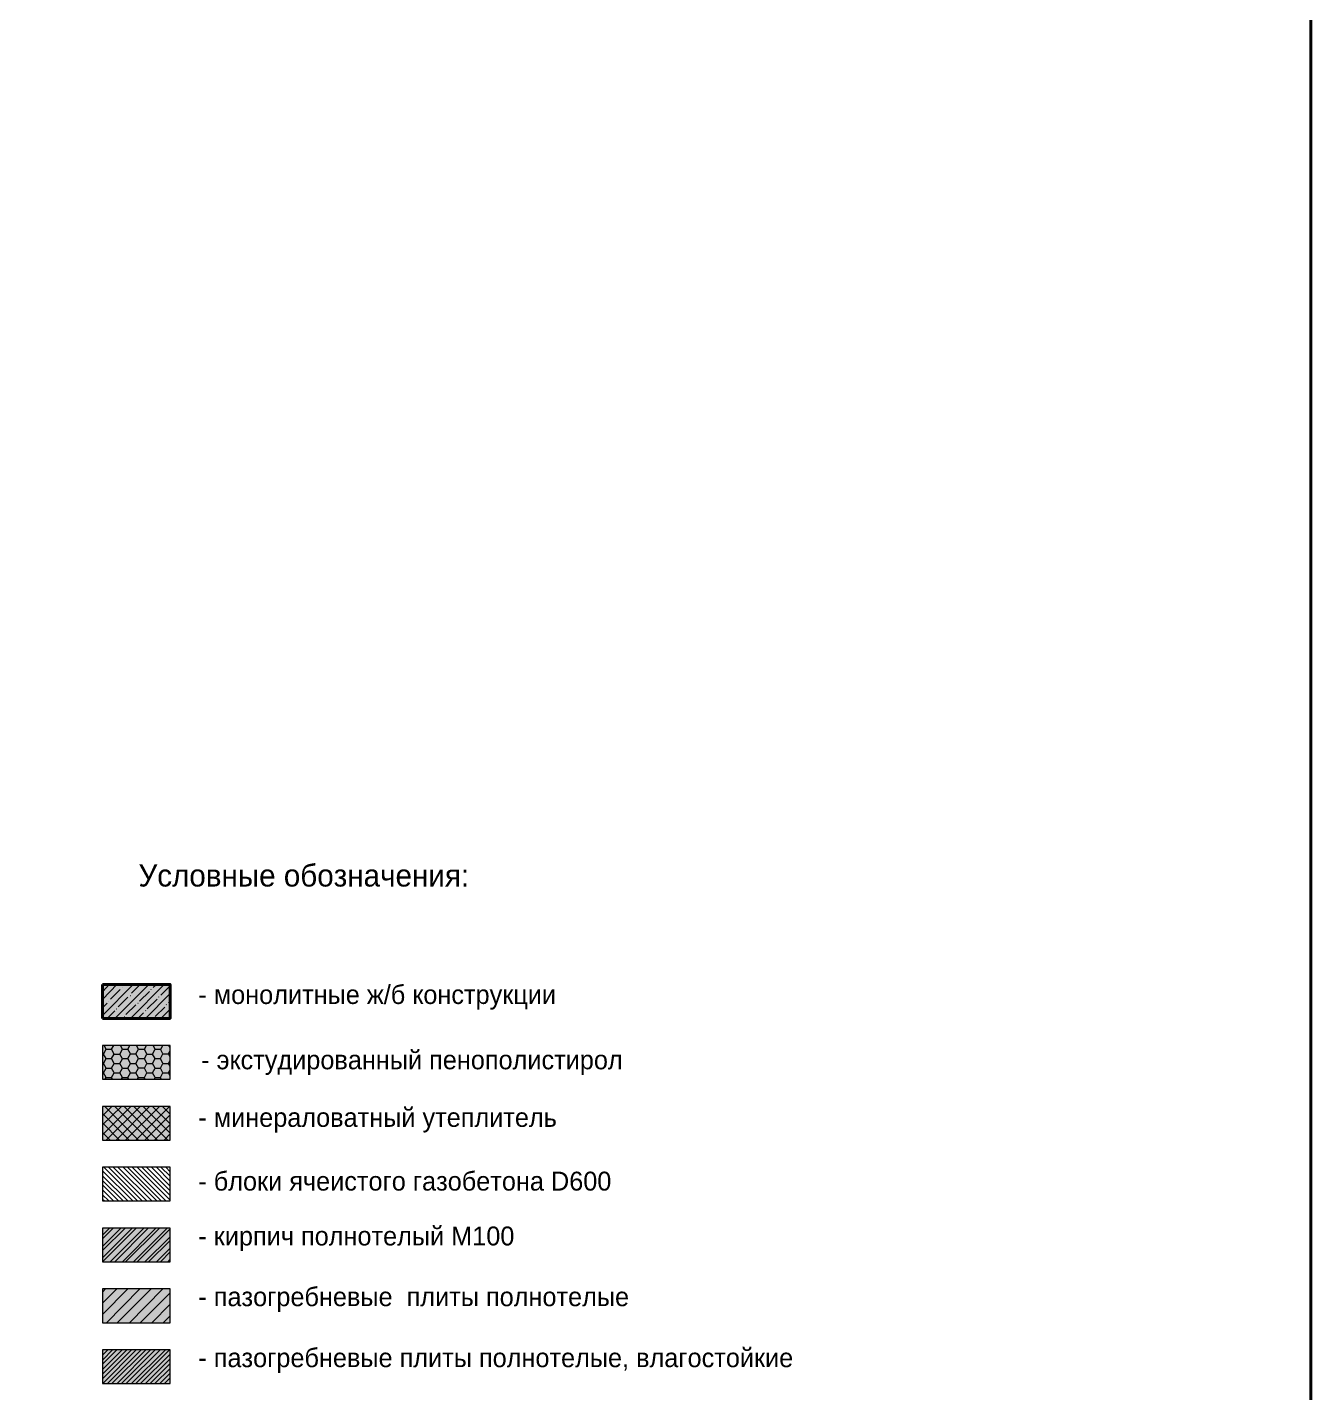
# Model space of a CAD drawing. Header units: millimetres. Extents: x -135211 to 49383, y -8033 to 228499.
# Drawn here: x 25615 to 44581, y 13832 to 34013 of the extents above; entities that cross this region are included whole.
import ezdxf

# ---------------------------------------------------------------- set-up
doc = ezdxf.new("R2010")
doc.units = ezdxf.units.MM
doc.layers.add('PDF _Геометрия', color=7, linetype='Continuous', true_color=0x1d1d1d)
doc.layers.add('PDF _Сплошная заливка', color=7, linetype='Continuous', true_color=0xffffff)
doc.layers.add('PDF _Текст', color=7, linetype='Continuous')

msp = doc.modelspace()

# ---------------------------------------------------------------- linework, layer by layer
at = {"layer": 'PDF _Геометрия', "color": 7, "lineweight": 40}
for points in [[(-131209.6, 75559.2), (44580.7, 75559.2), (44580.7, -7533.5), (-131209.6, -7533.5)], [(26725.5, 19867.7), (26725.5, 19363.9)], [(26726.6, 19363.5), (27725.8, 19363.5), (27725.8, 19867.3), (26726.6, 19867.3)]]:
    msp.add_lwpolyline(points, dxfattribs=at)
at = {"layer": 'PDF _Геометрия', "lineweight": 9}
for points in [[(26724.8, 19643.5), (26944.9, 19867.9)], [(26729.7, 19762.1), (26830.8, 19867.8)], [(26733.1, 19412.1), (27181.8, 19865)], [(26845.3, 19647.2), (26988.8, 19791.2)], [(26910.3, 19361.4), (27409.9, 19865.2)], [(27023.9, 19818.9), (27023.9, 19818.9)], [(27042.2, 19851), (27059, 19868)], [(27138.7, 19361.6), (27638, 19865.3)], [(27156.1, 19737), (27287.1, 19868.2)], [(27445, 19791.5), (27445, 19795.8)], [(27477.6, 19818.7), (27524, 19865.2)], [(27586.6, 19706.4), (27725.8, 19846)], [(26731.9, 19526.7), (26795.7, 19590.2)], [(26818.1, 19620.9), (26822.1, 19620.9)], [(26959.2, 19533), (27102.8, 19677)], [(27134, 19704.7), (27137.9, 19704.7)], [(27248, 19590.5), (27252, 19590.5)], [(27274.8, 19621), (27418.7, 19760.7)], [(27361.5, 19363.5), (27725.8, 19731.8)], [(27388.8, 19506.9), (27532.8, 19646.5)], [(27559.1, 19677.3), (27559.1, 19681.6)], [(27700.1, 19592.1), (27725.8, 19617.5)], [(26795.9, 19361.6), (26909.8, 19475.9)], [(26932.2, 19506.7), (26936.1, 19506.7)], [(27046.2, 19392.5), (27050.2, 19392.5)], [(27073.2, 19423), (27216.9, 19562.8)], [(27246.3, 19363.8), (27331, 19448.5)], [(27362.1, 19476.3), (27366, 19480.5)], [(27502.7, 19392.6), (27646.8, 19532.3)], [(27590.5, 19363.5), (27725.8, 19503.1)], [(27669.2, 19563.1), (27673.1, 19567.3)], [(27705.1, 19363.5), (27725.8, 19388.9)], [(27480.1, 19362), (27480.1, 19366.3)], [(26725.5, 18838.9), (26734.3, 18838.9)], [(26765.4, 18464.3), (26778.2, 18489.7), (26739.9, 18557.4), (26778.2, 18629.4), (26739.9, 18697.1), (26778.2, 18769.1), (26739.9, 18836.9), (26778.2, 18908.8), (26748.7, 18963.9)], [(26776.6, 18909.3), (26857.2, 18909.3)], [(26776.6, 18769.6), (26857.2, 18769.6)], [(26778.2, 18908.8), (26778.2, 18908.8)], [(26778.2, 18769.1), (26778.2, 18769.1)], [(26858.8, 18489.7), (26901, 18557.4), (26858.8, 18629.4), (26901, 18697.1), (26858.8, 18769.1), (26901, 18836.8), (26858.8, 18908.7)], [(26858.9, 18908.9), (26892.2, 18963.9)], [(26899.4, 18837.3), (26980, 18837.3)], [(26901, 18836.8), (26901, 18836.8)], [(27007.1, 18464.2), (27023.9, 18489.7), (26981.6, 18557.4), (27023.9, 18629.4), (26981.6, 18697.1), (27023.9, 18769), (26981.6, 18836.8), (27023.9, 18908.7), (26990.4, 18963.8)], [(27022.2, 18909.3), (27102.8, 18909.3)], [(27022.2, 18769.5), (27102.8, 18769.5)], [(27023.9, 18908.7), (27023.9, 18908.7)], [(27023.9, 18769), (27023.9, 18769)], [(27099.6, 18910.4), (27129.1, 18965.5)], [(27099.6, 18491.3), (27137.9, 18559), (27099.6, 18631), (27137.9, 18698.7), (27099.6, 18770.7), (27137.9, 18838.3), (27099.6, 18910.4)], [(27136.2, 18838.9), (27216.9, 18838.9)], [(27137.9, 18838.3), (27137.9, 18838.3)], [(27244, 18465.8), (27260.8, 18491.2), (27218.4, 18558.9), (27260.8, 18630.9), (27218.4, 18698.6), (27260.8, 18770.6), (27218.4, 18838.3), (27260.8, 18910.3), (27227.3, 18965.3)], [(27259, 18910.8), (27339.7, 18910.8)], [(27259, 18771.2), (27339.7, 18771.2)], [(27260.8, 18910.3), (27260.8, 18910.3)], [(27260.8, 18770.6), (27260.8, 18770.6)], [(27345.2, 18489.7), (27383.6, 18557.4), (27345.2, 18629.4), (27383.6, 18697.1), (27345.2, 18769.1), (27383.6, 18836.8), (27345.2, 18908.8)], [(27345.3, 18908.9), (27374.8, 18963.9)], [(27381.7, 18837.3), (27462.6, 18837.3)], [(27383.6, 18836.8), (27383.6, 18836.8)], [(27493.6, 18464.3), (27506.4, 18489.6), (27464, 18557.4), (27506.4, 18629.3), (27464, 18697.1), (27506.4, 18769.1), (27464, 18836.8), (27506.4, 18908.8), (27472.9, 18963.8)], [(27504.5, 18909.3), (27585.4, 18909.3)], [(27504.5, 18769.6), (27585.4, 18769.6)], [(27506.4, 18908.8), (27506.4, 18908.8)], [(27506.4, 18769.1), (27506.4, 18769.1)], [(27582, 18491.3), (27620.5, 18559), (27582, 18630.9), (27620.5, 18698.7), (27582, 18770.6), (27620.5, 18838.4), (27582, 18910.3)], [(27586.9, 18908.9), (27620.5, 18963.9)], [(27619.5, 18838.9), (27699.5, 18838.9)], [(27620.5, 18838.4), (27620.5, 18838.4)], [(27725.8, 18796.2), (27700.1, 18838.6), (27725.8, 18880.9)], [(27725.8, 18935.9), (27709, 18965.5)], [(26725.5, 18699.2), (26734.3, 18699.2)], [(26776.6, 18629.9), (26857.2, 18629.9)], [(26778.2, 18629.4), (26778.2, 18629.4)], [(26899.4, 18697.7), (26980, 18697.7)], [(26901, 18697.1), (26901, 18697.1)], [(27022.2, 18629.9), (27102.8, 18629.9)], [(27023.9, 18629.4), (27023.9, 18629.4)], [(27136.2, 18699.2), (27216.9, 18699.2)], [(27137.9, 18698.7), (27137.9, 18698.7)], [(27259, 18631.5), (27339.7, 18631.5)], [(27260.8, 18630.9), (27260.8, 18630.9)], [(27381.7, 18697.7), (27462.6, 18697.7)], [(27383.6, 18697.1), (27383.6, 18697.1)], [(27504.5, 18629.9), (27585.4, 18629.9)], [(27506.4, 18629.3), (27506.4, 18629.3)], [(27619.5, 18699.2), (27699.5, 18699.2)], [(27620.5, 18698.7), (27620.5, 18698.7)], [(27725.8, 18656.5), (27700.1, 18698.9), (27725.8, 18741.2)], [(27725.8, 18516.8), (27700.1, 18559.2), (27725.8, 18601.5)], [(26725.5, 18559.5), (26734.3, 18559.5)], [(26776.6, 18490.3), (26857.2, 18490.3)], [(26778.2, 18489.7), (26778.2, 18489.7)], [(26874.7, 18464.6), (26858, 18490)], [(26899.4, 18557.9), (26980, 18557.9)], [(26901, 18557.4), (26901, 18557.4)], [(27022.2, 18490.2), (27102.8, 18490.2)], [(27023.9, 18489.7), (27023.9, 18489.7)], [(27111.6, 18466.2), (27098.8, 18491.6)], [(27136.2, 18559.5), (27216.9, 18559.5)], [(27137.9, 18559), (27137.9, 18559)], [(27259, 18491.7), (27339.7, 18491.7)], [(27260.8, 18491.2), (27260.8, 18491.2)], [(27357.3, 18464.6), (27344.5, 18490)], [(27381.7, 18558), (27462.6, 18558)], [(27383.6, 18557.4), (27383.6, 18557.4)], [(27504.5, 18490.1), (27585.4, 18490.1)], [(27506.4, 18489.6), (27506.4, 18489.6)], [(27594.2, 18466.2), (27581.3, 18491.5)], [(27619.5, 18559.5), (27699.5, 18559.5)], [(27620.5, 18559), (27620.5, 18559)], [(27243.2, 16667), (26744.1, 17166.4)], [(27313.4, 16667.6), (26814.1, 17167.1)], [(27383.6, 16666.7), (26884.1, 17166.2)], [(27453.8, 16667.4), (26954.1, 17166.8)], [(27532.8, 16664.7), (27032.8, 17164.3)], [(27594.2, 16667.1), (27095, 17166.6)], [(27664.4, 16667.7), (27165, 17167.2)], [(27725.8, 16675.4), (27239, 17166.4)], [(27725.8, 16747.4), (27307.2, 17166.4)], [(27725.8, 16815.1), (27378.2, 17166.4)], [(27725.8, 16887), (27450.3, 17166.4)], [(27725.8, 16959), (27522.4, 17166.4)], [(27725.8, 17031), (27590.5, 17166.4)], [(27725.8, 17098.7), (27662.6, 17166.4)], [(27102.8, 16667.2), (26726.1, 17039.8)], [(27032.6, 16666.6), (26727.9, 16967.1)], [(27173, 16666.3), (26728.3, 17110.7)], [(26822.1, 16666.2), (26728.8, 16755)], [(26962.4, 16665.9), (26729.6, 16898.7)], [(26892.2, 16665.3), (26731.2, 16826.1)], [(26751.9, 16665.4), (26730.3, 16682.4)], [(26726.1, 14986.6), (27102.8, 15367.6)], [(26728.8, 15154.9), (26936.1, 15366.7)], [(26731.1, 15323.3), (26769.4, 15365.7)], [(26779.1, 14861.5), (27278.3, 15365.3)], [(26941.4, 14864.1), (27445, 15367.9)], [(27121.2, 14861.8), (27620.5, 15365.5)], [(27285.4, 14863.6), (27725.8, 15308.1)], [(27455.3, 14863.6), (27725.8, 15138.8)], [(27624.1, 14863.6), (27725.8, 14969.5)], [(26724.9, 14254.9), (26936.1, 14466.5)], [(26725.5, 14466.2), (26725.5, 14466.2)], [(26727.5, 14037.7), (27155.5, 14465.2)], [(26729.3, 14108.9), (27085.3, 14464.5)], [(26730.3, 14320.2), (26874.7, 14464.1)], [(26730.6, 13969), (27225.7, 14464.3)], [(26731, 14180.2), (27015.1, 14463.9)], [(26732.8, 14391.5), (26804.5, 14463.4)], [(26796.6, 13965.4), (27295.9, 14464.9)], [(26866.6, 13966.1), (27366, 14465.7)], [(26936.6, 13965.2), (27436.2, 14464.7)], [(27006.5, 13965.9), (27506.4, 14465.4)], [(27077.5, 13966.6), (27576.6, 14466.1)], [(27152.3, 13963.8), (27655.6, 14463.4)], [(27217.5, 13966.3), (27717, 14465.8)], [(27289.4, 13966.1), (27725.8, 14402.1)], [(27361.5, 13966.1), (27725.8, 14334.4)], [(27429.6, 13966.1), (27725.8, 14262.5)], [(27501.7, 13966.1), (27725.8, 14190.6)], [(27573.7, 13966.1), (27725.8, 14122.8)], [(27640.9, 13966.1), (27725.8, 14050.8)], [(27712.9, 13966.1), (27725.8, 13978.9)]]:
    msp.add_lwpolyline(points, dxfattribs=at)
at = {"layer": 'PDF _Геометрия', "color": 7, "lineweight": 9}
for points in [[(26725.5, 18966), (26725.5, 18466.5)], [(26726.6, 18466), (27725.8, 18466), (27725.8, 18965.5), (26726.6, 18965.5)], [(26725.5, 18064.4), (26725.5, 17564.8)], [(26726.6, 17564.3), (27725.8, 17564.3), (27725.8, 18063.9), (26726.6, 18063.9)], [(26725.5, 17166.9), (26725.5, 16667.4)], [(26726.6, 16667), (27725.8, 16667), (27725.8, 17166.4), (26726.6, 17166.4)], [(26725.5, 16265.3), (26725.5, 15765.7)], [(26726.6, 15765.2), (27725.8, 15765.2), (27725.8, 16264.8), (26726.6, 16264.8)], [(26725.5, 15367.8), (26725.5, 14864)], [(26726.6, 14863.6), (27725.8, 14863.6), (27725.8, 15367.3), (26726.6, 15367.3)], [(26725.5, 14466.2), (26725.5, 13966.6)], [(26726.6, 13966.1), (27725.8, 13966.1), (27725.8, 14465.7), (26726.6, 14465.7)]]:
    msp.add_lwpolyline(points, dxfattribs=at)
at = {"layer": 'PDF _Геометрия', "color": 251, "lineweight": 9, "true_color": 0x686868}
for points in [[(26727.2, 17788.7), (27006.3, 18063.8)], [(26727.6, 17644.5), (27146.7, 18063.5)], [(26730.4, 17927), (26865.9, 18062.6)], [(27260.8, 17564.1), (26761.6, 18063.6)], [(26782.9, 17565.4), (27287.1, 18064.9)], [(27409.9, 17562.3), (26910.3, 18061.8)], [(26927.8, 17565.1), (27427.5, 18064.6)], [(27541.5, 17565.2), (27041.5, 18064.7)], [(27068.8, 17564.8), (27567.9, 18064.4)], [(27690.7, 17563.3), (27191.2, 18062.8)], [(27217.5, 17563), (27717, 18062.4)], [(27725.8, 17665.9), (27327.9, 18063.9)], [(27725.8, 17805.6), (27467.1, 18063.9)], [(27725.8, 17949.6), (27611.3, 18063.9)], [(26980, 17564.7), (26726.4, 17818.6)], [(27120.4, 17564.4), (26726.9, 17958.1)], [(27353.6, 17564.3), (27725.8, 17941.1)], [(27492.8, 17564.3), (27725.8, 17797.2)], [(26839.6, 17563.4), (26729.6, 17673.5)], [(27636.9, 17564.3), (27725.8, 17657.5)], [(26724.4, 15825.6), (27164.2, 16265.9)], [(26725.7, 15765.5), (27225.7, 16265)], [(26726.3, 15993.9), (26997.5, 16264.8)], [(26727.3, 16108.1), (26883.5, 16264.8)], [(26729.7, 16166.5), (26830.8, 16263.9)], [(26732.5, 15936.5), (27059, 16262.4)], [(26840.4, 15765.6), (27339.7, 16265.1)], [(26901.6, 15763.2), (27401.1, 16262.8)], [(27015.3, 15763.3), (27515.2, 16262.8)], [(27068.8, 15765.8), (27567.9, 16265.3)], [(27182.5, 15765.9), (27681.9, 16265.3)], [(27239, 15765.2), (27725.8, 16252.1)], [(27353.6, 15765.2), (27725.8, 16137.7)], [(27407.9, 15765.2), (27725.8, 16082.8)], [(27522.4, 15765.2), (27725.8, 15968.4)], [(27581.6, 15765.2), (27725.8, 15913.4)], [(27696.2, 15765.2), (27725.8, 15799.1)]]:
    msp.add_lwpolyline(points, dxfattribs=at)
at = {"layer": 'PDF _Сплошная заливка', "lineweight": 9, "transparency": 33554559}
for points in [[(26726.6, 19867.3), (27725.8, 19867.3), (26726.6, 19363.5), (27725.8, 19363.5)], [(26726.6, 18965.5), (27725.8, 18965.5), (26726.6, 18466), (27725.8, 18466)], [(26726.6, 18063.9), (27725.8, 18063.9), (26726.6, 17564.3), (27725.8, 17564.3)], [(26726.6, 16264.8), (27725.8, 16264.8), (26726.6, 15765.2), (27725.8, 15765.2)], [(26726.6, 15367.3), (27725.8, 15367.3), (26726.6, 14863.6), (27725.8, 14863.6)], [(26726.6, 14465.7), (27725.8, 14465.7), (26726.6, 13966.1), (27725.8, 13966.1)]]:
    msp.add_solid(points, dxfattribs=at)

# ---------------------------------------------------------------- texts
at = {"layer": 'PDF _Текст', "attachment_point": 4, "style": ''}
for s, insert, char_height in [('Условные обозначения:', (27257.6, 21474.3), 327.134), ('- монолитные ж/б конструкции', (28142.4, 19674.8), 279.315), ('- экстудированный пенополистирол', (28184.7, 18709.6), 279.315), ('- минераловатный утеплитель', (28142.4, 17858.7), 279.315), ('- блоки ячеистого газобетона D600', (28142.4, 16957.1), 279.315), ('- кирпич полнотелый М100', (28142.4, 16106.2), 279.315), ('- пазогребневые  плиты полнотелые', (28142.4, 15208.7), 279.315), ('- пазогребневые плиты полнотелые, влагостойкие', (28142.4, 14307.1), 279.315)]:
    msp.add_mtext(s, dxfattribs=dict(at, insert=insert, char_height=char_height))

doc.saveas('drawing.dxf')
